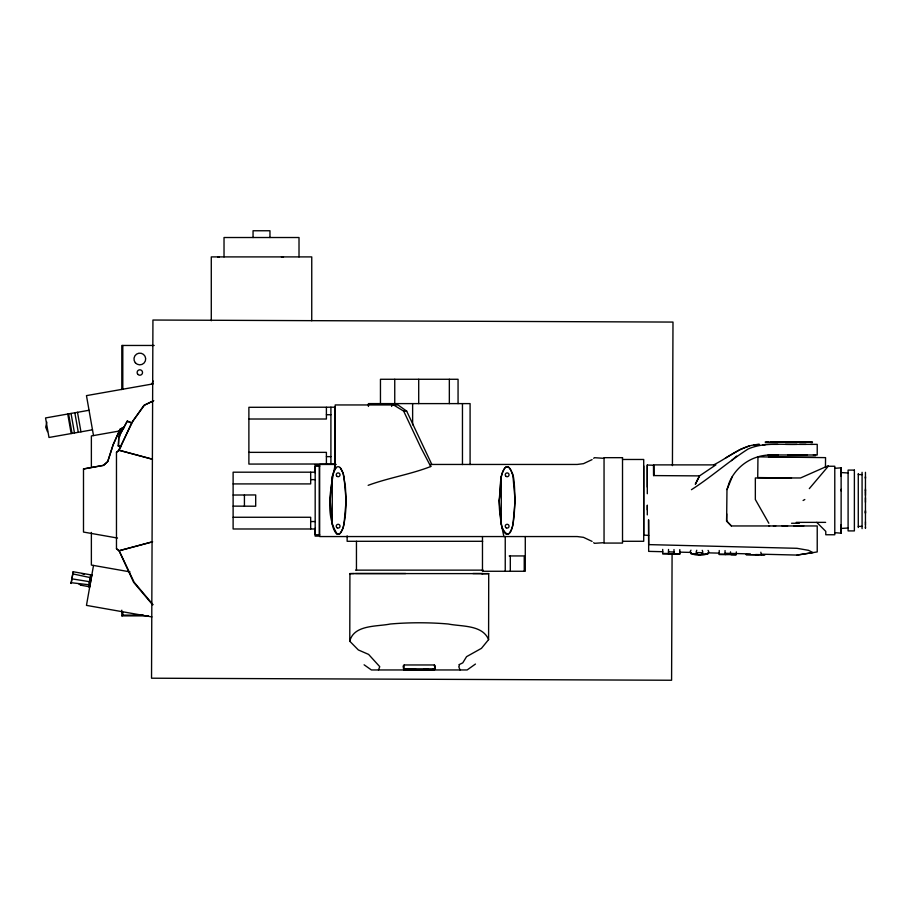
<?xml version="1.0" encoding="UTF-8"?>
<svg xmlns="http://www.w3.org/2000/svg" width="911" height="911" viewBox="0 0 911 911"><rect width="100%" height="100%" fill="white"/><g stroke="black" fill="none" stroke-linecap="round" stroke-linejoin="round"><path stroke-width="1.37" d="M311.744 320.752L311.756 256.902L211.284 256.902L211.284 320.752M648.666 535.44L643.713 535.064M834.783 532.684L841.115 533.174L841.138 489.332M865.45 527.959L865.45 527.184M865.45 522.629L865.45 521.912M865.45 511.481L865.45 513.132L865.45 512.039M865.45 500.925L865.45 502.291M865.45 500.526L865.45 497.805M865.45 495.356L865.45 492.84M865.45 492.589L865.45 488.968M865.45 477.842L865.45 476.612M865.45 523.518L865.45 524.508M647.311 509.887L647.322 505.149L647.288 514.886M647.3 493.728L647.288 465.054L653.62 465.236L653.642 475.588L699.523 475.895L715.864 464.883L653.608 464.883L653.642 475.588L653.62 465.236M841.138 490.949L841.115 467.833L834.783 468.322M848.095 528.027L841.115 528.448L841.126 524.702M672.09 553.74L671.589 680.244L151.533 678.205L152.934 320.034L672.99 322.073L672.432 465.623M696.79 550.244C693.328 556.063 705.478 556.268 702.233 550.312M643.713 465.92L643.713 535.429M460.055 669.961L458.757 666.681L459.406 665.873L458.928 664.734L462.765 662.855L466.569 656.66L481.452 648.347L488.592 639.624L488.717 573.623L349.915 573.554L349.778 641.242L358.353 649.953L368.613 654.405L379.762 666.681L378.475 669.961M841.126 476.305L841.115 472.558L848.095 472.98M662.718 549.39L662.673 553.888L668.469 553.956L668.526 549.458M668.48 553.763L673.958 553.581L674.003 549.527M668.48 553.831L679.72 554.093L679.822 549.595M708.041 550.369C713.324 556.826 685.619 556.689 690.982 550.176M719.246 550.506L719.2 554.548L725.008 554.617L725.054 550.574M736.327 551.907L736.304 554.309L730.816 554.503L736.259 554.753L725.008 554.492L730.497 554.241L730.52 551.838M758.715 554.833C718.597 554.15 789.131 555.346 755.606 554.537M825.457 466.944L825.56 457.629L757.963 456.844L757.724 477.569L791.511 477.968M435.185 668.845L435.242 666.089L434.41 664.962L404.211 664.962L403.14 666.112L403.562 668.822L435.185 668.845L433.032 668.845M679.72 554.093L679.674 551.246M726.705 513.895L726.614 521.206L726.978 489.674L732.228 476.783M120.947 446.754L118.396 446.071L118.84 436.893L127.335 421.007L131.605 422.852L143.904 405.395L153.777 400.669M118.396 446.071L118.772 436.608L127.335 421.007M403.937 668.833L404.211 664.962M335.202 464.451C331.023 486.497 324.373 514.373 337.275 534.165C340.486 535.076 341.409 530.885 342.65 528.915C346.761 515.034 346.248 500.173 345.315 485.859L343.048 473.139L340.361 467.867A2.699 2.699 0 0 0 335.908 467.867L333.62 472.092M502.28 528.027C517.129 556.006 516.48 475.291 512.005 472.98C511.333 470.167 508.213 464.28 504.922 467.867C498.374 477.375 501.392 489.811 499.171 500.503C499.091 512.734 501.301 524.679 503.885 536.556M80.954 585.204L89.733 586.832L89.494 581.696L91.738 575.08L90.667 575.023L88.845 584.737L88.595 586.798L89.722 586.855L91.806 575.035L73.165 571.744L71.104 583.439L73.165 571.744M335.908 467.867A22.536 22.536 0 0 0 332.264 476.715L330.158 500.503L332.264 524.303A22.536 22.536 0 0 0 335.908 533.14A2.699 2.699 0 0 0 340.361 533.14A22.536 22.536 0 0 0 344.005 524.303L346.112 500.503L344.005 476.715A22.536 22.536 0 0 0 340.361 467.867M501.278 476.715L499.171 500.503L501.278 524.303A22.536 22.536 0 0 0 504.922 533.14A2.699 2.699 0 0 0 509.374 533.14A22.536 22.536 0 0 0 513.007 524.303L515.125 500.503L513.007 476.715A22.536 22.536 0 0 0 509.374 467.867A2.699 2.699 0 0 0 504.922 467.867A22.536 22.536 0 0 0 501.278 476.715L501.278 524.303M93.514 565.435L86.465 605.382L151.909 616.929M349.778 641.242C353.878 624.547 376.995 626.745 390.215 624.024A68.279 13.027 0 0 1 448.303 624.012C461.524 626.688 482.443 624.639 488.592 639.624M46.837 422.123L45.698 427.145L47.486 431.643M726.978 489.549L729.358 482.261A45.038 45.038 0 0 1 769.92 454.976L817.224 454.988L817.224 444.363L785.441 444.363M90.827 577.449L91.806 575.035M83.493 468.96L103.649 465.35L107.828 461.399L113.294 444.306L120.047 429.377L124.5 426.815L120.024 429.195L112.941 445.342L107.669 461.626L103.501 465.316L83.493 468.96L83.493 532.058L117.508 538.048M152.991 604.653L134.076 582.152L119.136 550.734L116.471 548.741L116.471 452.289L119.147 450.239L131.605 422.852L127.825 421.588M151.898 459.076L118.681 450.171L133.052 420.859L144.496 405.088L153.344 400.874M809.321 488.626L828.247 466.25L834.783 466.25L834.783 534.757L825.776 534.757L825.776 531.375L816.757 522.367M122.04 615.882L122.803 615.119L143.266 615.119M593.699 458.335L594.416 457.686L604.05 458.335M731.51 460.613L736.6 456.058M116.471 452.289L119.147 450.239L152.479 459.235M691.449 489.685C711.138 477.102 728.572 461.444 748.136 448.998C763.566 442.165 780.625 444.841 796.943 444.363M475.451 664.051L467.127 669.961L371.392 669.961L364.104 664.791M592.07 459.622L583.473 463.665L577.232 464.451L430.413 464.451L430.744 466.523C410.451 474.426 388.633 477.774 368.146 485.335M804.823 499.513L803.103 500.503M713.655 464.883C728.401 457.595 741.816 444.944 759.091 444.386M725.498 458.039L740.279 449.499L748.99 446.048M828.247 465.715L800.53 477.968L755.344 477.968L755.344 499.513L768.85 523.267M151.909 541.943L119.09 550.745L116.471 548.741M152.638 541.806L119.09 550.745L133.644 582.334L152.593 604.767M153.299 383.838L86.465 395.625L93.503 435.572M89.05 410.269L45.55 417.944L48.989 437.474L92.489 429.798M119.967 430.903L91.373 435.948L91.373 467.161M762.701 445.092L765.445 444.636M797.045 555.072L813.011 552.601L808.478 550.312L796.931 548.308L648.666 544.607L648.575 519.794L648.666 551.371L662.798 551.713M754.012 444.898L759.501 444.386M604.05 542.671L594.416 543.32L593.687 542.671M481.805 573.771L488.717 573.623M768.542 457.242L815.561 457.242M349.756 573.702L354.242 573.554M767.984 455.079L778.119 454.988M233.159 495.037L255.695 494.946L255.695 506.22L233.159 506.129M425.107 669.744L424.07 669.744L427.976 669.744M217.592 256.902L219.323 256.902M726.614 521.16L731.408 525.954L817.224 525.954L817.224 551.941L797.068 555.072L761.721 554.195M472.911 573.52L482.932 573.531M410.44 668.833L414.528 668.833M428.136 668.845L424.207 668.845M281.431 256.902L283.48 256.902M154.187 345.463L121.801 345.463L121.801 389.578M335.202 407.206L248.885 407.297L248.885 464.075L335.202 463.995M393.575 404.951L403.653 411.089L406.659 411.089L431.814 464.451M326.4 414.733L330.909 414.733M248.885 419.014L326.4 419.014L326.4 407.297M765.946 442.12L809.788 442.108M765.126 442.12L768.747 442.12M770.524 442.12L812.498 442.108L810.471 442.12M765.046 444.363L777.732 444.363M799.585 444.363L806.03 444.363M810.801 444.363L812.51 444.363M248.885 452.357L326.4 452.357L326.4 464.075M787.685 454.988L807.009 454.988M326.4 456.639L330.909 456.639M622.52 459.474L643.713 459.474L643.713 541.282L622.52 541.282M336.216 464.451L319.659 464.451L319.659 536.556L577.232 536.556L583.473 537.342L592.07 541.385M319.659 464.895L315.138 464.895L315.138 472.889M319.704 466.25L315.183 466.25L315.183 534.757L319.704 534.757M315.183 472.194L233.114 472.194L233.114 528.984L315.183 528.984M858.276 474.585L862.079 474.585M310.674 479.63L315.183 479.63M233.159 483.912L310.674 483.912L310.674 472.194M233.159 517.266L310.674 517.266L310.674 528.984M310.674 521.548L315.183 521.548M796.203 522.367L825.628 522.367M791.522 523.267L799.391 523.267M773.405 525.954L775.728 525.954M782.116 525.954L787.605 525.954M793.937 525.954L803.753 525.954M858.276 526.387L862.079 526.387M319.659 536.112L315.138 536.112L315.138 528.209M482.682 541.293L347.137 541.293L347.137 535.884M509.192 555.938L524.235 555.938L524.235 571.265M355.552 570.138L483.103 570.138M148.447 615.882L121.801 615.882L121.801 610.188M410.485 669.733L414.516 669.733L413.332 669.733M813.375 454.988L815.618 454.999M768.964 525.954L769.601 525.954M405.68 573.52L355.484 573.52M403.562 668.822L415.53 668.845M662.673 553.455L668.48 553.524M673.958 553.581L679.617 553.945M690.937 553.786L696.744 553.854M702.187 553.911L707.995 553.979M719.2 554.116L725.008 554.184M730.497 554.241L736.304 554.309M668.446 551.861L674.106 551.998M679.754 552.146L691.062 552.43M696.71 552.567L702.37 552.704M708.018 552.852L719.337 553.136M724.974 553.273L750.413 553.911M71.24 582.71L88.845 584.737M71.923 578.849L89.494 581.696M130 571.869L91.373 565.059L91.373 532.434M72.8 573.896L90.212 577.585M118.191 445.866L120.73 446.549M81.705 573.588L84.404 574.317M78.972 584.19L81.489 585.272M406.659 411.089L397.993 404.951L335.202 404.951L335.202 468.96M726.75 521.092L731.362 525.954M430.744 466.523L420.757 447.415L403.653 411.089M77.503 412.307L80.954 431.837M74.839 412.774L78.289 432.304M71.035 413.446L74.474 432.976M68.598 413.879L72.037 433.408M67.744 414.027L71.183 433.556M760.856 552.203L761.186 554.617M434.41 664.962L434.809 668.833M647.288 465.054L647.311 487.112M841.115 467.833L841.126 472.205M841.115 533.174L841.104 528.801M865.45 490.539L865.45 490.095M865.45 477.535L865.45 478.423M865.45 510.456L865.45 511.857M865.45 528.448L865.45 472.319M862.079 472.319L862.079 528.642M858.276 473.549L858.276 527.537M525.283 536.556L525.283 571.265L482.477 571.265L482.477 536.556M510.308 555.938L510.308 571.265M505.241 536.556L505.241 571.265M470.087 464.576L470.087 403.607L368.431 403.607L368.431 406.443M462.458 403.607L462.458 464.576M458.062 403.607L458.062 379.272L380.456 379.272L380.456 403.607M449.339 379.272L449.339 403.607M418.707 379.272L418.707 403.607M412.626 403.607L412.626 424.868M394.748 379.272L394.748 403.607M391.662 403.607L391.662 406.443M356.452 541.293L356.452 570.138M334.975 407.206L334.975 463.995M332.264 476.715L332.264 524.303M330.909 407.206L330.909 464.075M319.249 466.25L319.249 534.757M299.013 256.902L299.013 237.52L224.026 237.52L224.026 256.902M269.963 237.52L269.963 230.756L253.053 230.756L253.053 237.52M244.421 494.946L244.421 506.22M122.803 345.463L122.803 389.236M122.803 612.306L122.803 615.119M119.762 436.517A6.764 6.764 0 0 1 123.759 428.216M153.412 381.117A18.049 18.049 0 0 1 151.454 384.055M697.45 479.995L695.321 484.299L699.523 475.895L697.45 479.995M434.581 669.722L403.801 669.744L434.581 669.722M622.52 457.675L604.05 457.675L604.05 543.07L622.52 543.07L622.52 457.675M854.381 470.099L848.095 470.099L848.095 530.908L854.381 530.908L854.381 470.099M506.197 527.833A1.89 1.89 0 0 0 509.044 526.194A1.89 1.89 0 0 0 506.197 524.554A1.89 1.89 0 0 0 506.197 527.833M505.696 476.032A1.89 1.89 0 0 0 508.93 475.462A1.89 1.89 0 0 0 506.812 472.946A1.89 1.89 0 0 0 505.696 476.032M337.184 527.833A1.89 1.89 0 0 0 340.031 526.194A1.89 1.89 0 0 0 337.184 524.554A1.89 1.89 0 0 0 337.184 527.833M336.683 476.032A1.89 1.89 0 0 0 339.917 475.462A1.89 1.89 0 0 0 337.81 472.946A1.89 1.89 0 0 0 336.683 476.032M135.318 362.726A5.865 5.865 0 0 0 145.327 361.018A5.865 5.865 0 0 0 138.848 353.206A5.865 5.865 0 0 0 135.318 362.726M137.743 374.227A2.699 2.699 0 0 0 142.367 373.442A2.699 2.699 0 0 0 139.372 369.843A2.699 2.699 0 0 0 137.743 374.227"/></g></svg>
